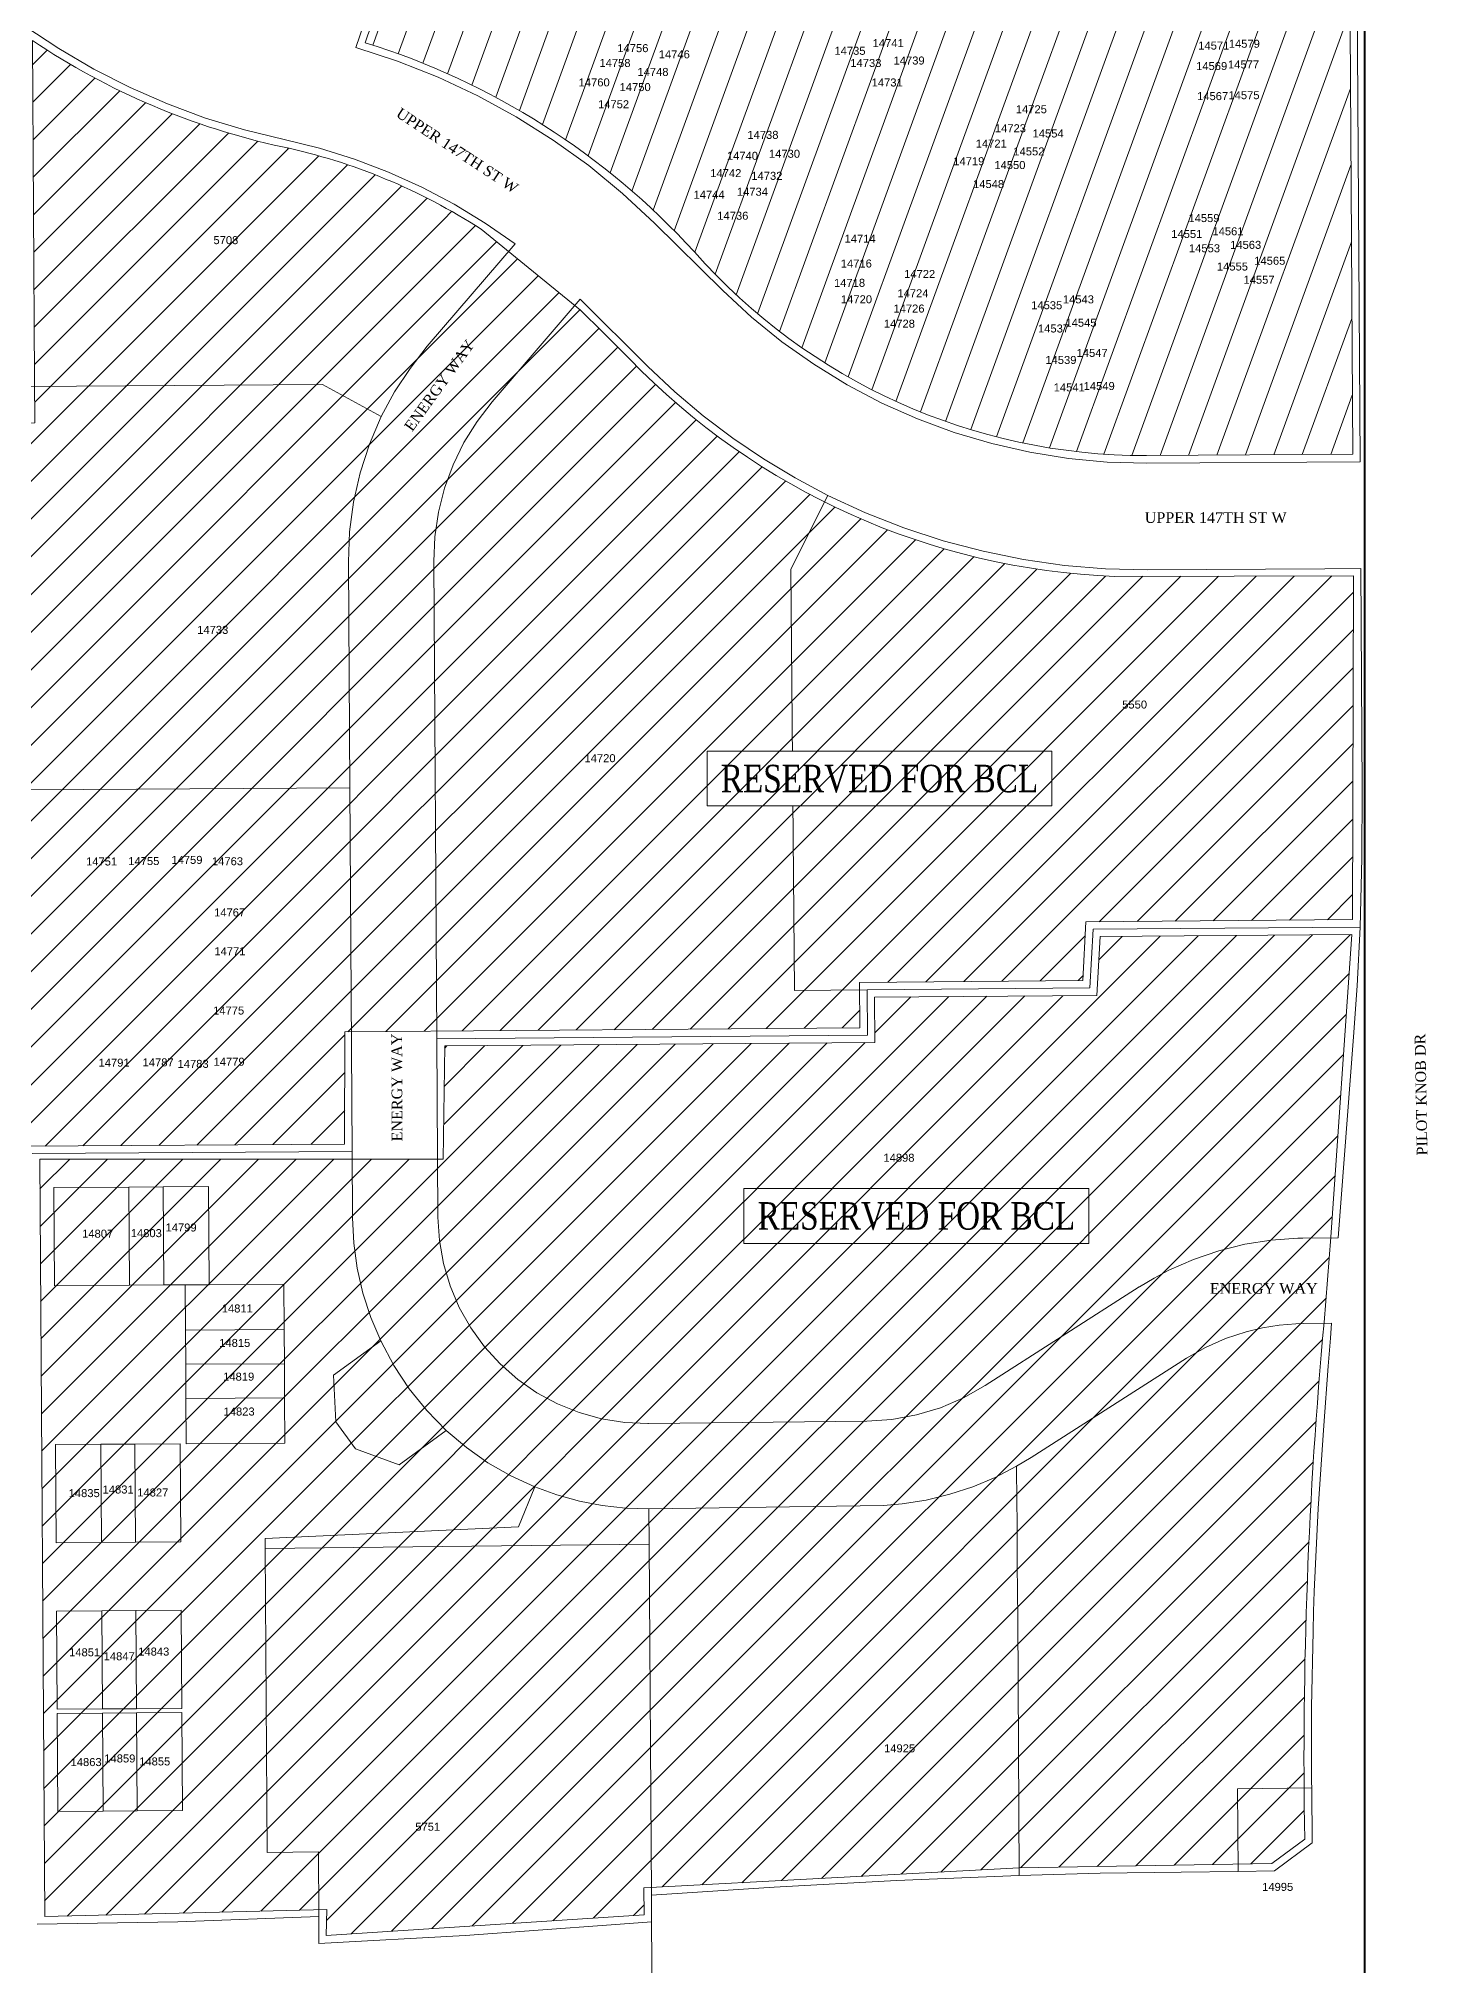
# Model space of a CAD drawing. Header units: feet. Extents: x 865220 to 2843432, y -2240498 to 970288.
# Drawn here: x 2837242 to 2838544, y 960561 to 962367 of the extents above; entities that cross this region are included whole.
import ezdxf
from ezdxf.enums import TextEntityAlignment as Align

# ---------------------------------------------------------------- set-up
doc = ezdxf.new("R2010")
doc.units = ezdxf.units.FT
doc.header["$LTSCALE"] = 0.015
doc.header["$MEASUREMENT"] = 0
for name, color, linetype in [('Dakota County Addresses', 7, 'Continuous'), ('Dakota County Parcels', 7, 'Continuous'), ('NOTES', 7, 'Continuous'), ('STREET NAME', 7, 'Continuous')]:
    doc.layers.add(name, color=color, linetype=linetype)
doc.layers.add('WORK BOUNDARY', color=110, linetype='Continuous', lineweight=40)
doc.styles.add('Dimensions 100', font='arial.ttf')
doc.styles.add('SIMPLEX', font='times.ttf', dxfattribs={"width": 0.8})
doc.styles.get("Standard").update_dxf_attribs({"font": 'times.ttf'})

# ---------------------------------------------------------------- blocks, each defined once
blk = doc.blocks.new('ACMAP_ANN_TEMPLATE_Dakota County Addresses')
at = {"layer": 'Dakota County Addresses', "style": 'Dimensions 100'}
blk.add_attdef('DakotaCountyAddress', text='', height=50, dxfattribs=at).set_placement((0, 0), align=Align.CENTER)

msp = doc.modelspace()

# ---------------------------------------------------------------- hatches: boundary and pattern name
at = {"layer": 'NOTES', "lineweight": 5, "ltscale": 100, "transparency": 33554623}
h = msp.add_hatch(dxfattribs=at)
h.set_pattern_fill('ANSI31', color=30, scale=200, angle=25)
h.set_pattern_definition([(70, (2837548.212, 961976.328), (-23.4923, 8.5505), [])])
h.paths.add_polyline_path([(2837607.4, 962470.2, 0.093896), (2837548.2, 962363.3, -0.133453), (2837856.6, 962167.3, 0.215683), (2838280.3, 961976.3), (2838473.7, 961977.5), (2838468.7, 962777.1), (2838269.3, 962775.4), (2838123.2, 962827.2), (2837758.3, 962824.1, -0.144001)])
h.paths.add_polyline_path([(2838162, 962455.1), (2838195, 962455.1), (2838195, 962466.6), (2838162, 962466.6)], flags=24)
h.paths.add_polyline_path([(2838330, 962523.9), (2838363, 962523.9), (2838363, 962535.3), (2838330, 962535.3)], flags=24)
h.paths.add_polyline_path([(2838045.1, 962122.8), (2838078, 962122.8), (2838078, 962134.1), (2838045.1, 962134.1)], flags=24)
h.paths.add_polyline_path([(2838021.1, 962773.7), (2838054, 962773.7), (2838054, 962785.2), (2838021.1, 962785.2)], flags=24)
h.paths.add_polyline_path([(2838021.7, 962752.7), (2838054.7, 962752.7), (2838054.7, 962764.2), (2838021.7, 962764.2)], flags=24)
h.paths.add_polyline_path([(2837871, 962480.9), (2837904, 962480.9), (2837904, 962492.4), (2837871, 962492.4)], flags=24)
h.paths.add_polyline_path([(2838118.5, 962263.1), (2838151.4, 962263.1), (2838151.4, 962274.4), (2838118.5, 962274.4)], flags=24)
h.paths.add_polyline_path([(2838021.9, 962357.3), (2838054.8, 962357.3), (2838054.8, 962368.6), (2838021.9, 962368.6)], flags=24)
h.paths.add_polyline_path([(2837935.2, 962521.4), (2837968.1, 962521.4), (2837968.1, 962532.8), (2837935.2, 962532.8)], flags=24)
h.paths.add_polyline_path([(2837949.2, 962499), (2837982.2, 962499), (2837982.2, 962510.5), (2837949.2, 962510.5)], flags=24)
h.paths.add_polyline_path([(2837909.4, 962470.8), (2837942.4, 962470.8), (2837942.4, 962482.3), (2837909.4, 962482.3)], flags=24)
h.paths.add_polyline_path([(2838352.2, 962675.6), (2838385.2, 962675.6), (2838385.2, 962687.1), (2838352.2, 962687.1)], flags=24)
h.paths.add_polyline_path([(2838157.1, 962735.4), (2838190, 962735.4), (2838190, 962746.8), (2838157.1, 962746.8)], flags=24)
h.paths.add_polyline_path([(2837927.8, 962483.4), (2837960.8, 962483.4), (2837960.8, 962494.9), (2837927.8, 962494.9)], flags=24)
h.paths.add_polyline_path([(2838290.6, 962632.1), (2838323.5, 962632.1), (2838323.5, 962643.6), (2838290.6, 962643.6)], flags=24)
h.paths.add_polyline_path([(2838124.2, 962414), (2838157.2, 962414), (2838157.2, 962425.5), (2838124.2, 962425.5)], flags=24)
h.paths.add_polyline_path([(2838303.9, 962517), (2838336.8, 962517), (2838336.8, 962528.5), (2838303.9, 962528.5)], flags=24)
h.paths.add_polyline_path([(2837707.2, 962426), (2837740.1, 962426), (2837740.1, 962437.4), (2837707.2, 962437.4)], flags=24)
h.paths.add_polyline_path([(2837667.2, 962454.4), (2837700.1, 962454.4), (2837700.1, 962465.9), (2837667.2, 962465.9)], flags=24)
h.paths.add_polyline_path([(2838032.4, 962094.1), (2838065.3, 962094.1), (2838065.3, 962105.6), (2838032.4, 962105.6)], flags=24)
h.paths.add_polyline_path([(2838171.7, 962272.5), (2838204.7, 962272.5), (2838204.7, 962284), (2838171.7, 962284)], flags=24)
h.paths.add_polyline_path([(2838170.4, 962111.5), (2838203.4, 962111.5), (2838203.4, 962123), (2838170.4, 962123)], flags=24)
h.paths.add_polyline_path([(2837966.7, 962369.1), (2837999.7, 962369.1), (2837999.7, 962380.6), (2837966.7, 962380.6)], flags=24)
h.paths.add_polyline_path([(2837720.7, 962449.2), (2837753.7, 962449.2), (2837753.7, 962460.7), (2837720.7, 962460.7)], flags=24)
h.paths.add_polyline_path([(2838200.1, 962117), (2838233.1, 962117), (2838233.1, 962128.5), (2838200.1, 962128.5)], flags=24)
h.paths.add_polyline_path([(2837646.7, 962469.3), (2837679.6, 962469.3), (2837679.6, 962480.8), (2837646.7, 962480.8)], flags=24)
h.paths.add_polyline_path([(2838116, 962225), (2838148.9, 962225), (2838148.9, 962236.5), (2838116, 962236.5)], flags=24)
h.paths.add_polyline_path([(2838138.4, 962689.5), (2838171.3, 962689.5), (2838171.3, 962701), (2838138.4, 962701)], flags=24)
h.paths.add_polyline_path([(2838005.8, 962371), (2838038.7, 962371), (2838038.7, 962382.5), (2838005.8, 962382.5)], flags=24)
h.paths.add_polyline_path([(2837915.4, 962507.5), (2837948.4, 962507.5), (2837948.4, 962519), (2837915.4, 962519)], flags=24)
h.paths.add_polyline_path([(2837801.4, 962330.2), (2837834.3, 962330.2), (2837834.3, 962341.6), (2837801.4, 962341.6)], flags=24)
h.paths.add_polyline_path([(2837876.2, 962195.4), (2837909.2, 962195.4), (2837909.2, 962206.9), (2837876.2, 962206.9)], flags=24)
h.paths.add_polyline_path([(2838169.3, 962706), (2838202.3, 962706), (2838202.3, 962717.4), (2838169.3, 962717.4)], flags=24)
h.paths.add_polyline_path([(2837994, 962768.9), (2838027, 962768.9), (2838027, 962780.4), (2837994, 962780.4)], flags=24)
h.paths.add_polyline_path([(2838117.4, 962439.1), (2838150.4, 962439.1), (2838150.4, 962450.6), (2838117.4, 962450.6)], flags=24)
h.paths.add_polyline_path([(2838202.5, 962095), (2838235.4, 962095), (2838235.4, 962106.5), (2838202.5, 962106.5)], flags=24)
h.paths.add_polyline_path([(2838020.9, 962320.3), (2838053.9, 962320.3), (2838053.9, 962331.8), (2838020.9, 962331.8)], flags=24)
h.paths.add_polyline_path([(2838000.9, 962338.5), (2838033.9, 962338.5), (2838033.9, 962350), (2838000.9, 962350)], flags=24)
h.paths.add_polyline_path([(2838354.9, 962337.1), (2838387.9, 962337.1), (2838387.9, 962348.6), (2838354.9, 962348.6)], flags=24)
h.paths.add_polyline_path([(2838309.8, 962487.8), (2838342.8, 962487.8), (2838342.8, 962499.3), (2838309.8, 962499.3)], flags=24)
h.paths.add_polyline_path([(2838369.4, 962135.3), (2838402.4, 962135.3), (2838402.4, 962146.8), (2838369.4, 962146.8)], flags=24)
h.paths.add_polyline_path([(2838336.2, 962494.4), (2838369.2, 962494.4), (2838369.2, 962505.9), (2838336.2, 962505.9)], flags=24)
h.paths.add_polyline_path([(2837865.2, 962736.2), (2837898.2, 962736.2), (2837898.2, 962747.7), (2837865.2, 962747.7)], flags=24)
h.paths.add_polyline_path([(2838293.6, 962670.6), (2838326.6, 962670.6), (2838326.6, 962682.1), (2838293.6, 962682.1)], flags=24)
h.paths.add_polyline_path([(2838375.4, 962532.2), (2838408.4, 962532.2), (2838408.4, 962543.7), (2838375.4, 962543.7)], flags=24)
h.paths.add_polyline_path([(2837815.4, 962759.3), (2837848.4, 962759.3), (2837848.4, 962770.8), (2837815.4, 962770.8)], flags=24)
h.paths.add_polyline_path([(2838195.7, 962436.1), (2838228.7, 962436.1), (2838228.7, 962447.6), (2838195.7, 962447.6)], flags=24)
h.paths.add_polyline_path([(2837803.6, 962598.3), (2837836.5, 962598.3), (2837836.5, 962609.8), (2837803.6, 962609.8)], flags=24)
h.paths.add_polyline_path([(2838355.6, 962356.6), (2838388.6, 962356.6), (2838388.6, 962368.1), (2838355.6, 962368.1)], flags=24)
h.paths.add_polyline_path([(2838169, 962428.6), (2838202, 962428.6), (2838202, 962440.1), (2838169, 962440.1)], flags=24)
h.paths.add_polyline_path([(2837737.2, 962630.3), (2837770.1, 962630.3), (2837770.1, 962641.7), (2837737.2, 962641.7)], flags=24)
h.paths.add_polyline_path([(2838311.3, 962648.8), (2838344.3, 962648.8), (2838344.3, 962660.3), (2838311.3, 962660.3)], flags=24)
h.paths.add_polyline_path([(2838153, 962422), (2838186, 962422), (2838186, 962433.5), (2838153, 962433.5)], flags=24)
h.paths.add_polyline_path([(2837790.9, 962570.9), (2837823.8, 962570.9), (2837823.8, 962582.4), (2837790.9, 962582.4)], flags=24)
h.paths.add_polyline_path([(2837784.6, 962316), (2837817.6, 962316), (2837817.6, 962327.4), (2837784.6, 962327.4)], flags=24)
h.paths.add_polyline_path([(2838344.5, 962147.8), (2838377.5, 962147.8), (2838377.5, 962159.3), (2838344.5, 962159.3)], flags=24)
h.paths.add_polyline_path([(2838318.4, 962164.8), (2838351.3, 962164.8), (2838351.3, 962176.3), (2838318.4, 962176.3)], flags=24)
h.paths.add_polyline_path([(2837890.3, 962455.4), (2837923.3, 962455.4), (2837923.3, 962466.9), (2837890.3, 962466.9)], flags=24)
h.paths.add_polyline_path([(2838310.4, 962681.6), (2838343.3, 962681.6), (2838343.3, 962693.1), (2838310.4, 962693.1)], flags=24)
h.paths.add_polyline_path([(2837992.2, 962117), (2838025.1, 962117), (2838025.1, 962128.5), (2837992.2, 962128.5)], flags=24)
h.paths.add_polyline_path([(2838272.9, 962655.2), (2838305.9, 962655.2), (2838305.9, 962666.7), (2838272.9, 962666.7)], flags=24)
h.paths.add_polyline_path([(2838379.6, 962153.2), (2838412.5, 962153.2), (2838412.5, 962164.7), (2838379.6, 962164.7)], flags=24)
h.paths.add_polyline_path([(2838135.9, 962242.9), (2838168.9, 962242.9), (2838168.9, 962254.4), (2838135.9, 962254.4)], flags=24)
h.paths.add_polyline_path([(2838159.5, 962682.2), (2838192.4, 962682.2), (2838192.4, 962693.7), (2838159.5, 962693.7)], flags=24)
h.paths.add_polyline_path([(2837765.7, 962338.6), (2837798.7, 962338.6), (2837798.7, 962350.1), (2837765.7, 962350.1)], flags=24)
h.paths.add_polyline_path([(2837779.2, 962608.5), (2837812.1, 962608.5), (2837812.1, 962620), (2837779.2, 962620)], flags=24)
h.paths.add_polyline_path([(2837701.6, 962466.1), (2837734.5, 962466.1), (2837734.5, 962477.6), (2837701.6, 962477.6)], flags=24)
h.paths.add_polyline_path([(2838026.1, 962726.2), (2838059, 962726.2), (2838059, 962737.7), (2838026.1, 962737.7)], flags=24)
h.paths.add_polyline_path([(2838156, 962295.2), (2838189, 962295.2), (2838189, 962306.7), (2838156, 962306.7)], flags=24)
h.paths.add_polyline_path([(2837998.6, 962722.6), (2838031.5, 962722.6), (2838031.5, 962734.1), (2837998.6, 962734.1)], flags=24)
h.paths.add_polyline_path([(2838327.4, 962384.5), (2838360.4, 962384.5), (2838360.4, 962396), (2838327.4, 962396)], flags=24)
h.paths.add_polyline_path([(2837894.5, 962217.8), (2837927.5, 962217.8), (2837927.5, 962229.3), (2837894.5, 962229.3)], flags=24)
h.paths.add_polyline_path([(2838357.5, 962383.8), (2838390.5, 962383.8), (2838390.5, 962395.3), (2838357.5, 962395.3)], flags=24)
h.paths.add_polyline_path([(2838016.2, 962799.7), (2838049.2, 962799.7), (2838049.2, 962811.2), (2838016.2, 962811.2)], flags=24)
h.paths.add_polyline_path([(2837995.1, 962746.4), (2838028.1, 962746.4), (2838028.1, 962757.9), (2837995.1, 962757.9)], flags=24)
h.paths.add_polyline_path([(2837987.4, 962797), (2838020.4, 962797), (2838020.4, 962808.5), (2837987.4, 962808.5)], flags=24)
h.paths.add_polyline_path([(2838317.8, 962193.2), (2838350.8, 962193.2), (2838350.8, 962204.7), (2838317.8, 962204.7)], flags=24)
h.paths.add_polyline_path([(2838051.4, 962140.9), (2838084.3, 962140.9), (2838084.3, 962152.2), (2838051.4, 962152.2)], flags=24)
h.paths.add_polyline_path([(2838188.9, 962749.3), (2838221.8, 962749.3), (2838221.8, 962760.8), (2838188.9, 962760.8)], flags=24)
h.paths.add_polyline_path([(2838350.3, 962528), (2838383.2, 962528), (2838383.2, 962539.5), (2838350.3, 962539.5)], flags=24)
h.paths.add_polyline_path([(2837782.6, 962352.4), (2837815.5, 962352.4), (2837815.5, 962363.9), (2837782.6, 962363.9)], flags=24)
h.paths.add_polyline_path([(2838355.3, 962308.3), (2838388.3, 962308.3), (2838388.3, 962319.8), (2838355.3, 962319.8)], flags=24)
h.paths.add_polyline_path([(2837821.3, 962346.7), (2837854.3, 962346.7), (2837854.3, 962358.2), (2837821.3, 962358.2)], flags=24)
h.paths.add_polyline_path([(2837764.4, 962299.9), (2837797.4, 962299.9), (2837797.4, 962311.4), (2837764.4, 962311.4)], flags=24)
h.paths.add_polyline_path([(2838191.5, 962034.4), (2838224.5, 962034.4), (2838224.5, 962045.9), (2838191.5, 962045.9)], flags=24)
h.paths.add_polyline_path([(2838097.4, 962246.5), (2838130.4, 962246.5), (2838130.4, 962257.9), (2838097.4, 962257.9)], flags=24)
h.paths.add_polyline_path([(2837986, 962349.9), (2838019, 962349.9), (2838019, 962361.4), (2837986, 962361.4)], flags=24)
h.paths.add_polyline_path([(2837841.9, 962719.2), (2837874.8, 962719.2), (2837874.8, 962730.7), (2837841.9, 962730.7)], flags=24)
h.paths.add_polyline_path([(2837855.6, 962699.7), (2837888.6, 962699.7), (2837888.6, 962711.2), (2837855.6, 962711.2)], flags=24)
h.paths.add_polyline_path([(2837663, 962495.3), (2837695.9, 962495.3), (2837695.9, 962506.8), (2837663, 962506.8)], flags=24)
h.paths.add_polyline_path([(2838219.6, 962035.8), (2838252.6, 962035.8), (2838252.6, 962047.3), (2838219.6, 962047.3)], flags=24)
h.paths.add_polyline_path([(2838177.3, 962727), (2838210.2, 962727), (2838210.2, 962738.5), (2838177.3, 962738.5)], flags=24)
h.paths.add_polyline_path([(2838325.9, 962307.5), (2838358.9, 962307.5), (2838358.9, 962319), (2838325.9, 962319)], flags=24)
h.paths.add_polyline_path([(2837685.5, 962441.8), (2837718.5, 962441.8), (2837718.5, 962453.3), (2837685.5, 962453.3)], flags=24)
h.paths.add_polyline_path([(2837746.2, 962320.3), (2837779.2, 962320.3), (2837779.2, 962331.8), (2837746.2, 962331.8)], flags=24)
h.paths.add_polyline_path([(2838327.9, 962658.9), (2838360.8, 962658.9), (2838360.8, 962670.4), (2838327.9, 962670.4)], flags=24)
h.paths.add_polyline_path([(2838325, 962335.7), (2838357.9, 962335.7), (2838357.9, 962347.1), (2838325, 962347.1)], flags=24)
h.paths.add_polyline_path([(2838356.9, 962168.1), (2838389.9, 962168.1), (2838389.9, 962179.6), (2838356.9, 962179.6)], flags=24)
h.paths.add_polyline_path([(2837852.1, 962757.1), (2837885.1, 962757.1), (2837885.1, 962768.6), (2837852.1, 962768.6)], flags=24)
h.paths.add_polyline_path([(2838041.4, 962340.9), (2838074.4, 962340.9), (2838074.4, 962352.4), (2838041.4, 962352.4)], flags=24)
h.paths.add_polyline_path([(2838340.3, 962180.7), (2838373.2, 962180.7), (2838373.2, 962192.2), (2838340.3, 962192.2)], flags=24)
h.paths.add_polyline_path([(2837885.2, 962251.6), (2837918.2, 962251.6), (2837918.2, 962263.1), (2837885.2, 962263.1)], flags=24)
h.paths.add_polyline_path([(2837904.4, 962271.2), (2837937.3, 962271.2), (2837937.3, 962282.7), (2837904.4, 962282.7)], flags=24)
h.paths.add_polyline_path([(2838147.7, 962715.8), (2838180.6, 962715.8), (2838180.6, 962727.2), (2838147.7, 962727.2)], flags=24)
h.paths.add_polyline_path([(2837985.6, 962132.4), (2838018.5, 962132.4), (2838018.5, 962143.9), (2837985.6, 962143.9)], flags=24)
h.paths.add_polyline_path([(2837853.9, 962215.2), (2837886.8, 962215.2), (2837886.8, 962226.5), (2837853.9, 962226.5)], flags=24)
h.paths.add_polyline_path([(2838337.5, 962697.1), (2838370.4, 962697.1), (2838370.4, 962708.6), (2838337.5, 962708.6)], flags=24)
h.paths.add_polyline_path([(2837838.5, 962776.1), (2837871.5, 962776.1), (2837871.5, 962787.6), (2837838.5, 962787.6)], flags=24)
h.paths.add_polyline_path([(2838213, 962066.8), (2838246, 962066.8), (2838246, 962078.3), (2838213, 962078.3)], flags=24)
h.paths.add_polyline_path([(2838183.7, 962060.2), (2838216.7, 962060.2), (2838216.7, 962071.7), (2838183.7, 962071.7)], flags=24)
h.paths.add_polyline_path([(2838168.2, 962757), (2838201.2, 962757), (2838201.2, 962768.5), (2838168.2, 962768.5)], flags=24)
h.paths.add_polyline_path([(2837869.6, 962235.4), (2837902.5, 962235.4), (2837902.5, 962246.7), (2837869.6, 962246.7)], flags=24)
h.paths.add_polyline_path([(2838176.9, 962089.7), (2838209.8, 962089.7), (2838209.8, 962101.2), (2838176.9, 962101.2)], flags=24)
h.paths.add_polyline_path([(2837830.2, 962738.3), (2837863.1, 962738.3), (2837863.1, 962749.8), (2837830.2, 962749.8)], flags=24)
h.paths.add_polyline_path([(2838327, 962354.8), (2838360, 962354.8), (2838360, 962366.3), (2838327, 962366.3)], flags=24)
h.paths.add_polyline_path([(2837896.3, 962494.3), (2837929.3, 962494.3), (2837929.3, 962505.8), (2837896.3, 962505.8)], flags=24)
h.paths.add_polyline_path([(2838301.8, 962178.2), (2838334.7, 962178.2), (2838334.7, 962189.7), (2838301.8, 962189.7)], flags=24)
h.paths.add_polyline_path([(2837908.2, 962232.7), (2837941.1, 962232.7), (2837941.1, 962244.2), (2837908.2, 962244.2)], flags=24)
h.paths.add_polyline_path([(2837767.2, 962580.9), (2837800.2, 962580.9), (2837800.2, 962592.4), (2837767.2, 962592.4)], flags=24)
h.paths.add_polyline_path([(2837724.5, 962603.3), (2837757.4, 962603.3), (2837757.4, 962614.8), (2837724.5, 962614.8)], flags=24)
h.paths.add_polyline_path([(2838356.2, 962501.3), (2838389.2, 962501.3), (2838389.2, 962512.8), (2838356.2, 962512.8)], flags=24)
h.paths.add_polyline_path([(2838153.7, 962255.6), (2838186.7, 962255.6), (2838186.7, 962267.1), (2838153.7, 962267.1)], flags=24)
h.paths.add_polyline_path([(2837759.9, 962617.3), (2837792.9, 962617.3), (2837792.9, 962628.8), (2837759.9, 962628.8)], flags=24)
h.paths.add_polyline_path([(2837924.6, 962253.4), (2837957.6, 962253.4), (2837957.6, 962264.9), (2837924.6, 962264.9)], flags=24)
h.paths.add_polyline_path([(2838136.5, 962277.4), (2838169.4, 962277.4), (2838169.4, 962288.8), (2838136.5, 962288.8)], flags=24)
h.paths.add_polyline_path([(2838145.1, 962448.3), (2838178.1, 962448.3), (2838178.1, 962459.8), (2838145.1, 962459.8)], flags=24)
h.paths.add_polyline_path([(2838382, 962502.6), (2838415, 962502.6), (2838415, 962514.1), (2838382, 962514.1)], flags=24)
h.paths.add_polyline_path([(2837995.6, 962174), (2838028.5, 962174), (2838028.5, 962185.3), (2837995.6, 962185.3)], flags=24)
h.paths.add_polyline_path([(2837991.9, 962150.6), (2838024.8, 962150.6), (2838024.8, 962162.1), (2837991.9, 962162.1)], flags=24)
h.paths.add_polyline_path([(2837879.3, 962718.6), (2837912.3, 962718.6), (2837912.3, 962730), (2837879.3, 962730)], flags=24)
h.paths.add_polyline_path([(2837803, 962369.1), (2837836, 962369.1), (2837836, 962380.6), (2837803, 962380.6)], flags=24)
h.paths.add_polyline_path([(2837747, 962590.5), (2837780, 962590.5), (2837780, 962602), (2837747, 962602)], flags=24)
h.paths.add_polyline_path([(2838186.5, 962461.4), (2838219.5, 962461.4), (2838219.5, 962472.9), (2838186.5, 962472.9)], flags=24)
h.paths.add_polyline_path([(2837989.2, 962387.4), (2838022.2, 962387.4), (2838022.2, 962398.9), (2837989.2, 962398.9)], flags=24)
h.paths.add_polyline_path([(2837686, 962476.3), (2837719, 962476.3), (2837719, 962487.8), (2837686, 962487.8)], flags=24)
h.paths.add_polyline_path([(2838041.3, 962108.4), (2838074.2, 962108.4), (2838074.2, 962119.9), (2838041.3, 962119.9)], flags=24)

# ---------------------------------------------------------------- linework, layer by layer
at = {"layer": 'Dakota County Parcels', "lineweight": 5, "ltscale": 100}
for p, q in [((2838475.6, 962784.1), (2838480.8, 961970.5)), ((2837819.4, 962194.2), (2837883.4, 962131)), ((2837606.3, 962078.8), (2837688.7, 962174.8)), ((2837667.1, 962026.7), (2837749.5, 962122.8)), ((2837749.5, 962122.8), (2837813.1, 962059.9)), ((2837231.2, 962041), (2837508.2, 962042.8)), ((2837508.2, 962042.8), (2837563.1, 962012.9)), ((2838280.3, 961969.3), (2838480.8, 961970.5)), ((2837947.2, 961870), (2837981.8, 961939)), ((2837533.7, 961664.9), (2837532.3, 961876.6)), ((2837615.2, 961429.7), (2837612.3, 961877.1)), ((2837950.5, 961475), (2837947.2, 961870)), ((2838280.9, 961869.3), (2838447.5, 961870.3)), ((2838447.5, 961870.3), (2838481.4, 961870.5)), ((2838482.7, 961663.2), (2838481.4, 961870.5)), ((2837233.7, 961663), (2837533.7, 961664.9)), ((2837535.9, 961323.9), (2837533.7, 961664.9)), ((2838227.2, 961477.3), (2838230.3, 961532.3)), ((2838480.6, 961534.4), (2838477.8, 961479.4)), ((2838018.5, 961475.5), (2837950.5, 961475)), ((2838227.2, 961477.3), (2838018.5, 961475.6)), ((2838018.9, 961433.1), (2838018.5, 961475.6)), ((2838477.8, 961479.4), (2838474.6, 961431.5)), ((2837615.2, 961429.7), (2838018.9, 961433.1)), ((2837616.3, 961262.4), (2837615.2, 961429.7)), ((2838474.6, 961431.5), (2838460.1, 961243.2)), ((2837535.9, 961323.9), (2837235.9, 961322)), ((2837535.9, 961323.9), (2837536.3, 961261.9)), ((2837326.6, 961290.6), (2837256.1, 961290.2)), ((2837256.1, 961290.2), (2837256.7, 961198.2)), ((2837358.6, 961290.9), (2837326.6, 961290.6)), ((2837326.6, 961290.6), (2837327.2, 961198.7)), ((2837401.1, 961291.1), (2837358.6, 961290.9)), ((2837358.6, 961290.9), (2837359.2, 961198.9)), ((2837401.7, 961199.1), (2837401.1, 961291.1)), ((2838422.2, 961242.7), (2838426.9, 961242.8)), ((2838426.9, 961242.8), (2838460.1, 961243.2)), ((2837327.2, 961198.7), (2837256.7, 961198.2)), ((2837359.2, 961198.9), (2837327.2, 961198.7)), ((2837379.3, 961199), (2837359.2, 961198.9)), ((2837379.3, 961199), (2837401.7, 961199.1)), ((2837379.6, 961156.5), (2837379.3, 961199)), ((2837401.7, 961199.1), (2837471.8, 961199.6)), ((2837472, 961157.1), (2837471.8, 961199.6)), ((2838129.2, 961104.5), (2838273.7, 961197)), ((2838274, 961197.2), (2838273.7, 961197)), ((2838427.8, 961162.8), (2838453.9, 961163.1)), ((2837379.6, 961156.5), (2837472, 961157.1)), ((2837379.8, 961124.5), (2837379.6, 961156.5)), ((2837472.3, 961125.1), (2837472, 961157.1)), ((2837518.4, 961114.2), (2837562.6, 961146.5)), ((2837379.8, 961124.5), (2837472.3, 961125.1)), ((2837380, 961092.5), (2837379.8, 961124.5)), ((2837472.5, 961093.1), (2837472.3, 961125.1)), ((2838318, 961130.4), (2838172.4, 961037.1)), ((2837520.4, 961070.5), (2837518.4, 961114.2)), ((2837380, 961092.5), (2837472.5, 961093.1)), ((2837380.3, 961050), (2837380, 961092.5)), ((2837472.7, 961050.6), (2837472.5, 961093.1)), ((2837538.9, 961045.3), (2837520.4, 961070.5)), ((2837813.5, 961069), (2837813.1, 961069)), ((2838018.3, 961071.3), (2837813.5, 961069)), ((2837332.2, 961049.7), (2837374.7, 961050)), ((2837375.3, 960958), (2837374.7, 961050)), ((2837380.3, 961050), (2837472.7, 961050.6)), ((2837624, 961062.5), (2837579.9, 961030.2)), ((2837257.7, 961049.2), (2837300.2, 961049.5)), ((2837258.3, 960957.2), (2837257.7, 961049.2)), ((2837300.2, 961049.5), (2837332.2, 961049.7)), ((2837300.8, 960957.5), (2837300.2, 961049.5)), ((2837332.8, 960957.7), (2837332.2, 961049.7)), ((2837579.9, 961030.2), (2837538.9, 961045.3)), ((2838172.4, 961037.1), (2838158.7, 961028.9)), ((2837691.8, 960972.2), (2837707, 961009.5)), ((2837814, 960989.1), (2838033.9, 960992)), ((2837814.3, 960956), (2837814, 960989.1)), ((2837691.8, 960972.2), (2837454.3, 960961.1)), ((2837454.3, 960961.1), (2837454.4, 960951.9)), ((2837300.8, 960957.5), (2837258.3, 960957.2)), ((2837332.8, 960957.7), (2837300.8, 960957.5)), ((2837375.3, 960958), (2837332.8, 960957.7)), ((2837814.3, 960956), (2837454.4, 960951.9)), ((2837454.4, 960951.9), (2837456.2, 960667)), ((2837816.4, 960627), (2837814.3, 960956)), ((2837258.7, 960893.2), (2837301.2, 960893.5)), ((2837259.3, 960801.2), (2837258.7, 960893.2)), ((2837301.2, 960893.5), (2837333.2, 960893.7)), ((2837301.8, 960801.5), (2837301.2, 960893.5)), ((2837333.2, 960893.7), (2837375.7, 960894)), ((2837333.8, 960801.7), (2837333.2, 960893.7)), ((2837376.3, 960802), (2837375.7, 960894)), ((2837301.8, 960801.5), (2837259.3, 960801.2)), ((2837259.3, 960797.3), (2837301.8, 960797.6)), ((2837259.9, 960705.3), (2837259.3, 960797.3)), ((2837333.8, 960801.7), (2837301.8, 960801.5)), ((2837301.8, 960797.6), (2837333.8, 960797.8)), ((2837302.4, 960705.6), (2837301.8, 960797.6)), ((2837376.3, 960802), (2837333.8, 960801.7)), ((2837333.8, 960797.8), (2837376.3, 960798.1)), ((2837334.4, 960705.8), (2837333.8, 960797.8)), ((2837376.9, 960706.1), (2837376.3, 960798.1)), ((2838435.3, 960727.4), (2838365.7, 960726.7)), ((2838366.2, 960649.2), (2838365.7, 960726.7)), ((2838435.2, 960732.8), (2838435.3, 960727.4)), ((2838435.3, 960727.4), (2838435.7, 960675.9)), ((2837259.9, 960705.3), (2837302.4, 960705.6)), ((2837302.4, 960705.6), (2837334.4, 960705.8)), ((2837334.4, 960705.8), (2837376.9, 960706.1)), ((2838435.7, 960675.9), (2838400.4, 960649.6)), ((2837456.2, 960667), (2837504.2, 960667.5)), ((2837504.6, 960606.8), (2837504.2, 960667.5)), ((2838313, 960648.6), (2838366.2, 960649.2)), ((2838366.2, 960649.2), (2838400.4, 960649.6)), ((2837816.6, 960601.9), (2837816.4, 960627)), ((2837504.7, 960581.7), (2837504.6, 960606.8)), ((2837816.6, 960601.9), (2837778.7, 960599))]:
    msp.add_line(p, q, dxfattribs=at)
for points in [[(2837539.4, 962358.7), (2837546.9, 962380.8), (2837556.1, 962402.4), (2837566.7, 962423.3), (2837578.9, 962443.3), (2837592.5, 962462.4)], [(2837472.1, 962272.5), (2837435, 962281.6), (2837398.5, 962292.7), (2837362.8, 962306), (2837327.8, 962321.3), (2837293.8, 962338.5), (2837260.8, 962357.8), (2837229, 962378.8)], [(2837539.4, 962358.7), (2837578.4, 962346), (2837616.5, 962331), (2837653.7, 962313.6), (2837689.6, 962293.9), (2837724.3, 962272.1), (2837757.6, 962248.1), (2837789.3, 962222.1), (2837819.4, 962194.2)], [(2837688.7, 962174.8), (2837660.6, 962194.3), (2837631.4, 962212.1), (2837601.2, 962228), (2837570, 962242.1), (2837538, 962254.2), (2837505.3, 962264.4), (2837472.1, 962272.5)], [(2837883.4, 962131), (2837910.3, 962106.1), (2837938.7, 962083), (2837968.7, 962061.9), (2837999.9, 962042.7), (2838032.3, 962025.6), (2838065.8, 962010.7), (2838100.1, 961998), (2838135.3, 961987.6), (2838171, 961979.5), (2838207.2, 961973.7), (2838243.7, 961970.3), (2838280.3, 961969.3)], [(2837606.3, 962078.8), (2837590.1, 962058.1), (2837575.6, 962036), (2837563.1, 962012.9)], [(2837981.8, 961939), (2837951.1, 961955.4), (2837921.4, 961973.3), (2837892.7, 961992.8), (2837865, 962013.7), (2837838.4, 962036.1), (2837813.1, 962059.9)], [(2837612.3, 961877.1), (2837613.3, 961900.3), (2837616.7, 961923.3), (2837622.4, 961945.8), (2837630.4, 961967.7), (2837640.6, 961988.5), (2837652.9, 962008.3), (2837667.1, 962026.7)], [(2837532.3, 961876.6), (2837533.4, 961904.7), (2837537.1, 961932.7), (2837543.3, 961960.2), (2837552, 961987), (2837563.1, 962012.9)], [(2838280.9, 961869.3), (2838242.1, 961870.3), (2838203.5, 961873.4), (2838165.2, 961878.9), (2838127.2, 961886.6), (2838089.8, 961896.5), (2838053, 961908.5), (2838016.9, 961922.7), (2837981.8, 961939)], [(2838482.7, 961663.2), (2838482.4, 961598.8), (2838480.6, 961534.4)], [(2838230.3, 961532.3), (2838435.9, 961534), (2838480.6, 961534.4)], [(2837562.6, 961146.5), (2837553.3, 961168.5), (2837546, 961191.2), (2837540.7, 961214.5), (2837537.5, 961238.1), (2837536.3, 961261.9)], [(2837813.1, 961069), (2837791.3, 961070), (2837769.6, 961073.5), (2837748.5, 961079.3), (2837728.2, 961087.5), (2837709, 961097.9), (2837691, 961110.4), (2837674.5, 961124.8), (2837659.8, 961141), (2837647, 961158.8), (2837636.2, 961177.9), (2837627.7, 961198), (2837621.5, 961219), (2837617.7, 961240.6), (2837616.3, 961262.4)], [(2838273.7, 961197), (2838274, 961197.2), (2838287.6, 961205.4), (2838301.5, 961212.8), (2838324.5, 961222.9), (2838348.2, 961231), (2838372.5, 961237.1), (2838397.2, 961241), (2838422.2, 961242.7)], [(2838427.8, 961162.8), (2838420.4, 961162.6), (2838404.7, 961161.3), (2838389.1, 961158.8), (2838373.8, 961155.1), (2838354.4, 961148.7), (2838335.7, 961140.4), (2838318, 961130.4)], [(2838446.5, 961067.3), (2838450.8, 961122.7), (2838452.8, 961149), (2838453.9, 961163.1)], [(2837624, 961062.5), (2837605.7, 961081.2), (2837589.3, 961101.5), (2837574.8, 961123.4), (2837562.6, 961146.5)], [(2838018.3, 961071.3), (2838041.7, 961072.9), (2838064.8, 961077.1), (2838087.2, 961083.8), (2838108.8, 961093), (2838129.2, 961104.5)], [(2837624, 961062.5), (2837642.9, 961046.5), (2837663.1, 961032.2), (2837684.6, 961019.9), (2837707, 961009.5)], [(2838446.5, 961067.3), (2838441.3, 960989.4), (2838437.7, 960911.4), (2838437, 960892.7)], [(2838033.9, 960992), (2838051.5, 960993.6), (2838073.9, 960997.3), (2838096, 961002.7), (2838117.6, 961009.8), (2838138.5, 961018.5), (2838158.7, 961028.9)], [(2838158.7, 961028.9), (2838159, 960994.8), (2838159.1, 960977.3)], [(2837814, 960989.1), (2837792.1, 960989.7), (2837770.3, 960992.1), (2837748.8, 960996.2), (2837727.6, 961002), (2837707, 961009.5)], [(2838159.1, 960977.3), (2838159.2, 960959.8), (2838159.3, 960936.4), (2838159.7, 960886.7), (2838161.2, 960645.4)], [(2838437, 960892.7), (2838436.5, 960873.9), (2838435.2, 960803.3), (2838435.2, 960732.8)], [(2838161.2, 960645.4), (2838046.2, 960640.6), (2837931.3, 960634.5), (2837816.4, 960627)], [(2838313, 960648.6), (2838237.1, 960647.4), (2838161.2, 960645.4)], [(2837240.6, 960599.6), (2837372.6, 960602), (2837504.6, 960606.8)], [(2837778.7, 960599), (2837641.8, 960589.2), (2837504.7, 960581.7)], [(2837817.2, 960506), (2837817.1, 960526.7), (2837816.6, 960601.9)]]:
    msp.add_lwpolyline(points, dxfattribs=at)
at = {"layer": 'NOTES', "color": 30, "lineweight": 5, "ltscale": 100, "flags": 128}
msp.add_lwpolyline([(2838468.7, 962777.1), (2838473.7, 961977.5), (2838280.3, 961976.3, -0.215683), (2837856.6, 962167.3, 0.133453), (2837548.2, 962363.3, -0.093896), (2837607.4, 962470.2, 0.144001), (2837758.3, 962824.1), (2838123.2, 962827.2), (2838269.3, 962775.4)], format="xyb", close=True, dxfattribs=at)
at = {"layer": 'WORK BOUNDARY', "ltscale": 100, "flags": 128}
msp.add_lwpolyline([(2835896.9, 957001.6), (2836935, 957004.8), (2836954.3, 957047), (2836994.4, 957133.5), (2836979.3, 957817.8), (2836978.3, 957934.8), (2838485, 957948.5), (2838485.1, 964502.8), (2837872.1, 964518.4, 0.116551), (2837535.5, 964459.8), (2837318.1, 964389.4, -0.096694), (2837127.8, 964357.4), (2835922.6, 964355.7), (2835847.7, 964355.1)], format="xyb", dxfattribs=at)

# ---------------------------------------------------------------- block references
at = {"layer": 'Dakota County Addresses', "lineweight": 5, "ltscale": 100, "xscale": 0.15, "yscale": 0.15, "zscale": 0.15}
for p, values in [((2837799, 962354.5), {'DakotaCountyAddress': '14756'}), ((2837837.8, 962348.7), {'DakotaCountyAddress': '14746'}), ((2838002.5, 962352), {'DakotaCountyAddress': '14735'}), ((2838038.3, 962359.2), {'DakotaCountyAddress': '14741'}), ((2838057.9, 962342.9), {'DakotaCountyAddress': '14739'}), ((2838343.5, 962356.9), {'DakotaCountyAddress': '14571'}), ((2838372.1, 962358.6), {'DakotaCountyAddress': '14579'}), ((2837782.2, 962340.6), {'DakotaCountyAddress': '14758'}), ((2837817.8, 962332.2), {'DakotaCountyAddress': '14748'}), ((2838017.4, 962340.6), {'DakotaCountyAddress': '14733'}), ((2838341.5, 962337.7), {'DakotaCountyAddress': '14569'}), ((2838371.4, 962339.2), {'DakotaCountyAddress': '14577'}), ((2837762.7, 962322.4), {'DakotaCountyAddress': '14760'}), ((2837801.1, 962318), {'DakotaCountyAddress': '14750'}), ((2838037.4, 962322.3), {'DakotaCountyAddress': '14731'}), ((2838342.4, 962309.5), {'DakotaCountyAddress': '14567'}), ((2838371.8, 962310.4), {'DakotaCountyAddress': '14575'}), ((2837780.9, 962301.9), {'DakotaCountyAddress': '14752'}), ((2838172.5, 962297.2), {'DakotaCountyAddress': '14725'}), ((2837920.9, 962273.2), {'DakotaCountyAddress': '14738'}), ((2838152.9, 962279.4), {'DakotaCountyAddress': '14723'}), ((2838188.2, 962274.5), {'DakotaCountyAddress': '14554'}), ((2837901.7, 962253.6), {'DakotaCountyAddress': '14740'}), ((2837941.1, 962255.5), {'DakotaCountyAddress': '14730'}), ((2838134.9, 962265), {'DakotaCountyAddress': '14721'}), ((2838170.2, 962257.7), {'DakotaCountyAddress': '14552'}), ((2837886.1, 962237.3), {'DakotaCountyAddress': '14742'}), ((2837924.6, 962234.8), {'DakotaCountyAddress': '14732'}), ((2838113.9, 962248.5), {'DakotaCountyAddress': '14719'}), ((2838152.4, 962244.9), {'DakotaCountyAddress': '14550'}), ((2837870.4, 962217.1), {'DakotaCountyAddress': '14744'}), ((2837911, 962219.9), {'DakotaCountyAddress': '14734'}), ((2838132.4, 962227.1), {'DakotaCountyAddress': '14548'}), ((2837892.7, 962197.4), {'DakotaCountyAddress': '14736'}), ((2838334.3, 962195.2), {'DakotaCountyAddress': '14559'}), ((2838356.8, 962182.8), {'DakotaCountyAddress': '14561'}), ((2837417.5, 962174.5), {'DakotaCountyAddress': '5708'}), ((2838012, 962175.9), {'DakotaCountyAddress': '14714'}), ((2838318.2, 962180.3), {'DakotaCountyAddress': '14551'}), ((2838334.8, 962166.9), {'DakotaCountyAddress': '14553'}), ((2838373.4, 962170.1), {'DakotaCountyAddress': '14563'}), ((2838008.4, 962152.6), {'DakotaCountyAddress': '14716'}), ((2838361, 962149.8), {'DakotaCountyAddress': '14555'}), ((2838396, 962155.2), {'DakotaCountyAddress': '14565'}), ((2838002.1, 962134.5), {'DakotaCountyAddress': '14718'}), ((2838067.8, 962142.8), {'DakotaCountyAddress': '14722'}), ((2838385.9, 962137.4), {'DakotaCountyAddress': '14557'}), ((2838008.6, 962119.1), {'DakotaCountyAddress': '14720'}), ((2838057.8, 962110.4), {'DakotaCountyAddress': '14726'}), ((2838061.5, 962124.7), {'DakotaCountyAddress': '14724'}), ((2838186.9, 962113.5), {'DakotaCountyAddress': '14535'}), ((2838216.6, 962119), {'DakotaCountyAddress': '14543'}), ((2838048.8, 962096.2), {'DakotaCountyAddress': '14728'}), ((2838193.3, 962091.7), {'DakotaCountyAddress': '14537'}), ((2838219, 962097.1), {'DakotaCountyAddress': '14545'}), ((2838200.2, 962062.2), {'DakotaCountyAddress': '14539'}), ((2838229.5, 962068.8), {'DakotaCountyAddress': '14547'}), ((2838208, 962036.5), {'DakotaCountyAddress': '14541'}), ((2838236.1, 962037.8), {'DakotaCountyAddress': '14549'}), ((2837405.2, 961809.2), {'DakotaCountyAddress': '14733'}), ((2838269.3, 961739.2), {'DakotaCountyAddress': '5550'}), ((2837768.2, 961688.9), {'DakotaCountyAddress': '14720'}), ((2837301, 961592.1), {'DakotaCountyAddress': '14751'}), ((2837340.6, 961592.5), {'DakotaCountyAddress': '14755'}), ((2837381, 961593.6), {'DakotaCountyAddress': '14759'}), ((2837419, 961592.3), {'DakotaCountyAddress': '14763'}), ((2837421, 961544.3), {'DakotaCountyAddress': '14767'}), ((2837421.3, 961508), {'DakotaCountyAddress': '14771'}), ((2837420.1, 961452.4), {'DakotaCountyAddress': '14775'}), ((2837354, 961403.8), {'DakotaCountyAddress': '14787'}), ((2837420.5, 961404.4), {'DakotaCountyAddress': '14779'}), ((2837312.7, 961403.5), {'DakotaCountyAddress': '14791'}), ((2837386.8, 961402.4), {'DakotaCountyAddress': '14783'}), ((2838048.4, 961314.4), {'DakotaCountyAddress': '14898'}), ((2837297.3, 961243.2), {'DakotaCountyAddress': '14807'}), ((2837342.9, 961243.7), {'DakotaCountyAddress': '14803'}), ((2837375.5, 961249), {'DakotaCountyAddress': '14799'}), ((2837428.2, 961173.1), {'DakotaCountyAddress': '14811'}), ((2837425.8, 961140.8), {'DakotaCountyAddress': '14815'}), ((2837429.5, 961109.2), {'DakotaCountyAddress': '14819'}), ((2837429.9, 961076.5), {'DakotaCountyAddress': '14823'}), ((2837284.7, 961000), {'DakotaCountyAddress': '14835'}), ((2837316.5, 961003.4), {'DakotaCountyAddress': '14831'}), ((2837349, 961000.6), {'DakotaCountyAddress': '14827'}), ((2837285.1, 960850.8), {'DakotaCountyAddress': '14851'}), ((2837317.5, 960847.1), {'DakotaCountyAddress': '14847'}), ((2837349.9, 960851.5), {'DakotaCountyAddress': '14843'}), ((2838049, 960760.8), {'DakotaCountyAddress': '14925'}), ((2837286.5, 960747.9), {'DakotaCountyAddress': '14863'}), ((2837318.1, 960751.3), {'DakotaCountyAddress': '14859'}), ((2837350.8, 960748.5), {'DakotaCountyAddress': '14855'}), ((2837606.7, 960687.3), {'DakotaCountyAddress': '5751'}), ((2838403.4, 960630.9), {'DakotaCountyAddress': '14995'})]:
    msp.add_blockref('ACMAP_ANN_TEMPLATE_Dakota County Addresses', p, dxfattribs=at).add_auto_attribs(values)

# ---------------------------------------------------------------- texts
at = {"layer": 'STREET NAME', "lineweight": 5, "ltscale": 100, "char_height": 10, "attachment_point": 1}
for s, insert, rotation in [('UPPER 147TH ST W', (2837581.6, 962303), 326.6634), ('ENERGY WAY', (2837584, 962004), 54.2337), ('ENERGY WAY', (2837572.9, 961333.4), 90.1155), ('PILOT KNOB DR', (2838533.8, 961320.2), 91.0303)]:
    msp.add_mtext(s, dxfattribs=dict(at, insert=insert, rotation=rotation))
for s, insert in [('UPPER 147TH ST W', (2838278.8, 961923.2)), ('ENERGY WAY', (2838339.8, 961200.6))]:
    msp.add_mtext(s, dxfattribs=dict(at, insert=insert))

# ---------------------------------------------------------------- next in the draw order: texts
at = {"layer": 'NOTES', "color": 5, "lineweight": 5, "ltscale": 100, "char_height": 25.761, "attachment_point": 1, "style": 'SIMPLEX', "bg_fill": 19, "box_fill_scale": 1.5, "bg_fill_color": 256, "bg_fill_transparency": 0}
for insert in [(2837881.4, 961686.5), (2837916, 961276.5)]:
    msp.add_mtext('RESERVED FOR BCL', dxfattribs=dict(at, insert=insert))

# ---------------------------------------------------------------- next in the draw order: hatches: boundary and pattern name
at = {"layer": 'NOTES', "ltscale": 100, "transparency": 33554623}
h = msp.add_hatch(dxfattribs=at)
h.set_pattern_fill('ANSI31', color=5, scale=200)
edge = h.paths.add_edge_path()
edge.add_line((2837622.8, 961422.9), (2838025.9, 961426.1))
edge.add_line((2838025.9, 961426.1), (2838025.6, 961468.6))
edge.add_line((2838025.6, 961468.6), (2838233.8, 961470.3))
edge.add_line((2838233.8, 961470.3), (2838236.9, 961525.4))
edge.add_line((2838236.9, 961525.4), (2838473, 961527.4))
edge.add_line((2838473, 961527.4), (2838453.1, 961243.7))
edge.add_line((2838453.1, 961243.7), (2838446.9, 961163.7))
edge.add_arc((2842872.8, 960754.4), 4444.7, 174.7159, 180.9674)
edge.add_line((2838428.7, 960679.3), (2838398, 960656.5))
edge.add_line((2838398, 960656.5), (2838161, 960652.4))
edge.add_line((2838161, 960652.4), (2837809.4, 960633.7))
edge.add_line((2837809.4, 960633.7), (2837809.5, 960608.5))
edge.add_line((2837809.5, 960608.5), (2837511.6, 960589.2))
edge.add_line((2837511.6, 960589.2), (2837512.1, 960613.5))
edge.add_line((2837512.1, 960613.5), (2837247.7, 960606.8))
edge.add_line((2837247.7, 960606.8), (2837243, 961316.9))
edge.add_line((2837243, 961316.9), (2837621.3, 961316.9))
edge.add_line((2837621.3, 961316.9), (2837622.8, 961422.9))
edge = h.paths.add_edge_path()
edge.add_line((2837528.8, 961330.9), (2837228.9, 961328.9))
edge.add_line((2837228.9, 961328.9), (2837228.9, 961322.1))
edge.add_line((2837228.9, 961322.1), (2836960.1, 961266.4))
edge.add_line((2836960.1, 961266.4), (2836807.4, 962002.4))
edge.add_line((2836807.4, 962002.4), (2837238.4, 962007.1))
edge.add_line((2837238.4, 962007.1), (2837238.2, 962048))
edge.add_line((2837238.2, 962048), (2837236.1, 962365.5))
edge.add_arc((2837612.3, 962924.3), 673.7, 236.0485, 257.8595)
edge.add_arc((2837353.9, 961721.1), 557, 57.0647, 77.9022, ccw=False)
edge.add_line((2837656.7, 962188.5), (2837749.9, 962112.5))
edge.add_line((2837749.9, 962112.5), (2837770.7, 962091.9))
edge.add_line((2837770.7, 962091.9), (2837795.8, 962067.1))
edge.add_arc((2838276.6, 962529.9), 667.4, 223.909, 267.7805)
edge.add_line((2838250.8, 961863.1), (2838474.4, 961863.5))
edge.add_line((2838474.4, 961863.5), (2838473.6, 961541.3))
edge.add_line((2838473.6, 961541.3), (2838223.7, 961539.3))
edge.add_line((2838223.7, 961539.3), (2838220.6, 961484.2))
edge.add_line((2838220.6, 961484.2), (2838011.5, 961482.5))
edge.add_line((2838011.5, 961482.5), (2838011.8, 961440))
edge.add_line((2838011.8, 961440), (2837529.1, 961436.2))
edge.add_line((2837529.1, 961436.2), (2837528.8, 961330.9))
edge = h.paths.add_edge_path()
edge.add_line((2835438.6, 960586.5), (2835973.8, 960593.3))
edge.add_line((2835973.8, 960593.3), (2836254.9, 960595.5))
edge.add_line((2836254.9, 960595.5), (2836389.8, 960876.8))
edge.add_line((2836389.8, 960876.8), (2836289.1, 960925))
edge.add_line((2836289.1, 960925), (2836311.7, 961010))
edge.add_line((2836311.7, 961010), (2836433, 961263))
edge.add_line((2836433, 961263), (2835968.1, 961449.6))
edge.add_line((2835968.1, 961449.6), (2835836.7, 961449.5))
edge.add_line((2835836.7, 961449.5), (2835836.7, 961465.7))
edge.add_line((2835836.7, 961465.7), (2835299.9, 961462.6))
edge.add_arc((2835112, 961246.4), 286.5, 49.0127, 82.7525)
edge.add_arc((2835182.6, 961909.4), 380.4, 205.9623, 264.802, ccw=False)
edge.add_line((2834840.6, 961742.9), (2834589, 961740.6))
edge.add_line((2834589, 961740.6), (2834599.7, 960577.4))
edge.add_line((2834599.7, 960577.4), (2835438.6, 960586.5))

# ---------------------------------------------------------------- next in the draw order: linework, layer by layer
at = {"layer": 'NOTES', "color": 5, "lineweight": 5, "ltscale": 100, "flags": 128}
msp.add_lwpolyline([(2837528.8, 961330.9), (2837228.9, 961328.9), (2837228.9, 961322.1), (2836960.1, 961266.4), (2836807.4, 962002.4), (2837238.4, 962007.1), (2837238.2, 962048), (2837236.1, 962365.5, 0.095457), (2837470.7, 962265.7, -0.091172), (2837656.7, 962188.5), (2837749.9, 962112.5), (2837770.7, 962091.9), (2837795.8, 962067.1, 0.193798), (2838250.8, 961863.1), (2838474.4, 961863.5), (2838473.6, 961541.3), (2838223.7, 961539.3), (2838220.6, 961484.2), (2838011.5, 961482.5), (2838011.8, 961440), (2837529.1, 961436.2), (2837528.8, 961330.9)], format="xyb", dxfattribs=at)
msp.add_lwpolyline([(2837622.8, 961422.9), (2838025.9, 961426.1), (2838025.6, 961468.6), (2838233.8, 961470.3), (2838236.9, 961525.4), (2838473, 961527.4), (2838453.1, 961243.7), (2838446.9, 961163.7, 0.027284), (2838428.7, 960679.3), (2838398, 960656.5), (2838161, 960652.4), (2837809.4, 960633.7), (2837809.5, 960608.5), (2837511.6, 960589.2), (2837512.1, 960613.5), (2837247.7, 960606.8), (2837243, 961316.9), (2837621.3, 961316.9)], format="xyb", close=True, dxfattribs=at)

doc.saveas('drawing.dxf')
